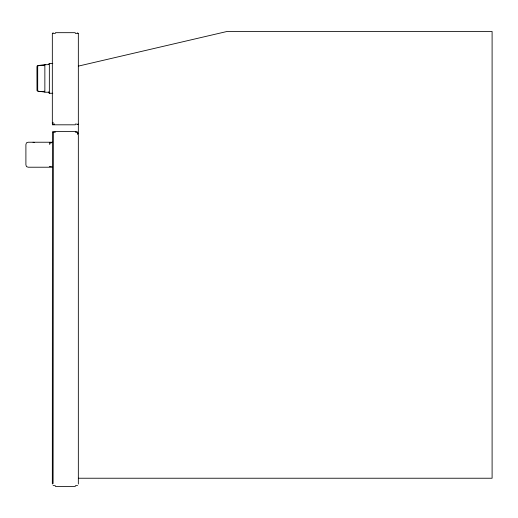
<?xml version="1.0" encoding="UTF-8"?>
<svg xmlns="http://www.w3.org/2000/svg" width="518" height="518" viewBox="0 0 518 518"><rect width="100%" height="100%" fill="white"/><g stroke="black" fill="none" stroke-linecap="round" stroke-linejoin="round"><path stroke-width="0.78" d="M49.722 144.561L49.877 143.007L49.314 142.813M52.331 484.039L52.428 132.174L53.354 132.427L53.095 483.585M53.095 122.267L52.713 124.216L54.63 124.048M48.66 64.051L49.126 63.591L52.797 63.591M49.346 64.051L49.812 63.591M75.278 132.174L77.57 132.174L78.082 133.702M77.57 124.631L78.335 124.087M53.095 32.848L52.331 33.515M49.314 166.634L51.483 166.634M44.289 64.731L49.346 64.614L49.346 92.806L49.812 93.266M44.975 64.731L45.325 64.614M78.335 66.123L227.072 31.468L492.1 31.468L492.1 478.231L78.335 478.231M53.354 132.427L55.394 132.174M49.877 143.007L51.483 142.813M75.278 485.767L77.57 485.515M75.278 33.443L77.57 33.281M55.394 32.679L75.278 32.679M44.645 92.243L49.346 92.243M52.797 93.266L49.126 93.266L48.66 91.971M52.331 124.812L75.278 124.812M52.713 131.41L75.278 131.41L77.57 132.174M52.655 142.23L28.231 142.23L26.483 142.813L25.9 144.561L25.9 164.879L26.483 166.634L28.231 167.217L52.655 167.217M55.394 486.531L75.278 486.531M75.278 124.048L77.57 124.21M53.095 33.269L55.394 33.443M53.095 485.515L55.394 485.767M33.042 142.23L34.207 142.618M77.57 32.861L78.335 33.56M77.318 132.427L77.57 134.466M78.335 33.722L78.335 484.039M52.331 33.67L52.331 123.815M44.172 65.799L44.172 65.022L38.054 65.469L37.225 65.818L36.946 66.718L37.005 90.618L38.054 91.388L44.172 91.835L44.172 91.058M37.691 66.239L37.691 90.618L38.733 91.388L44.859 91.835L44.859 65.022L38.733 65.469L37.691 66.239"/></g></svg>
